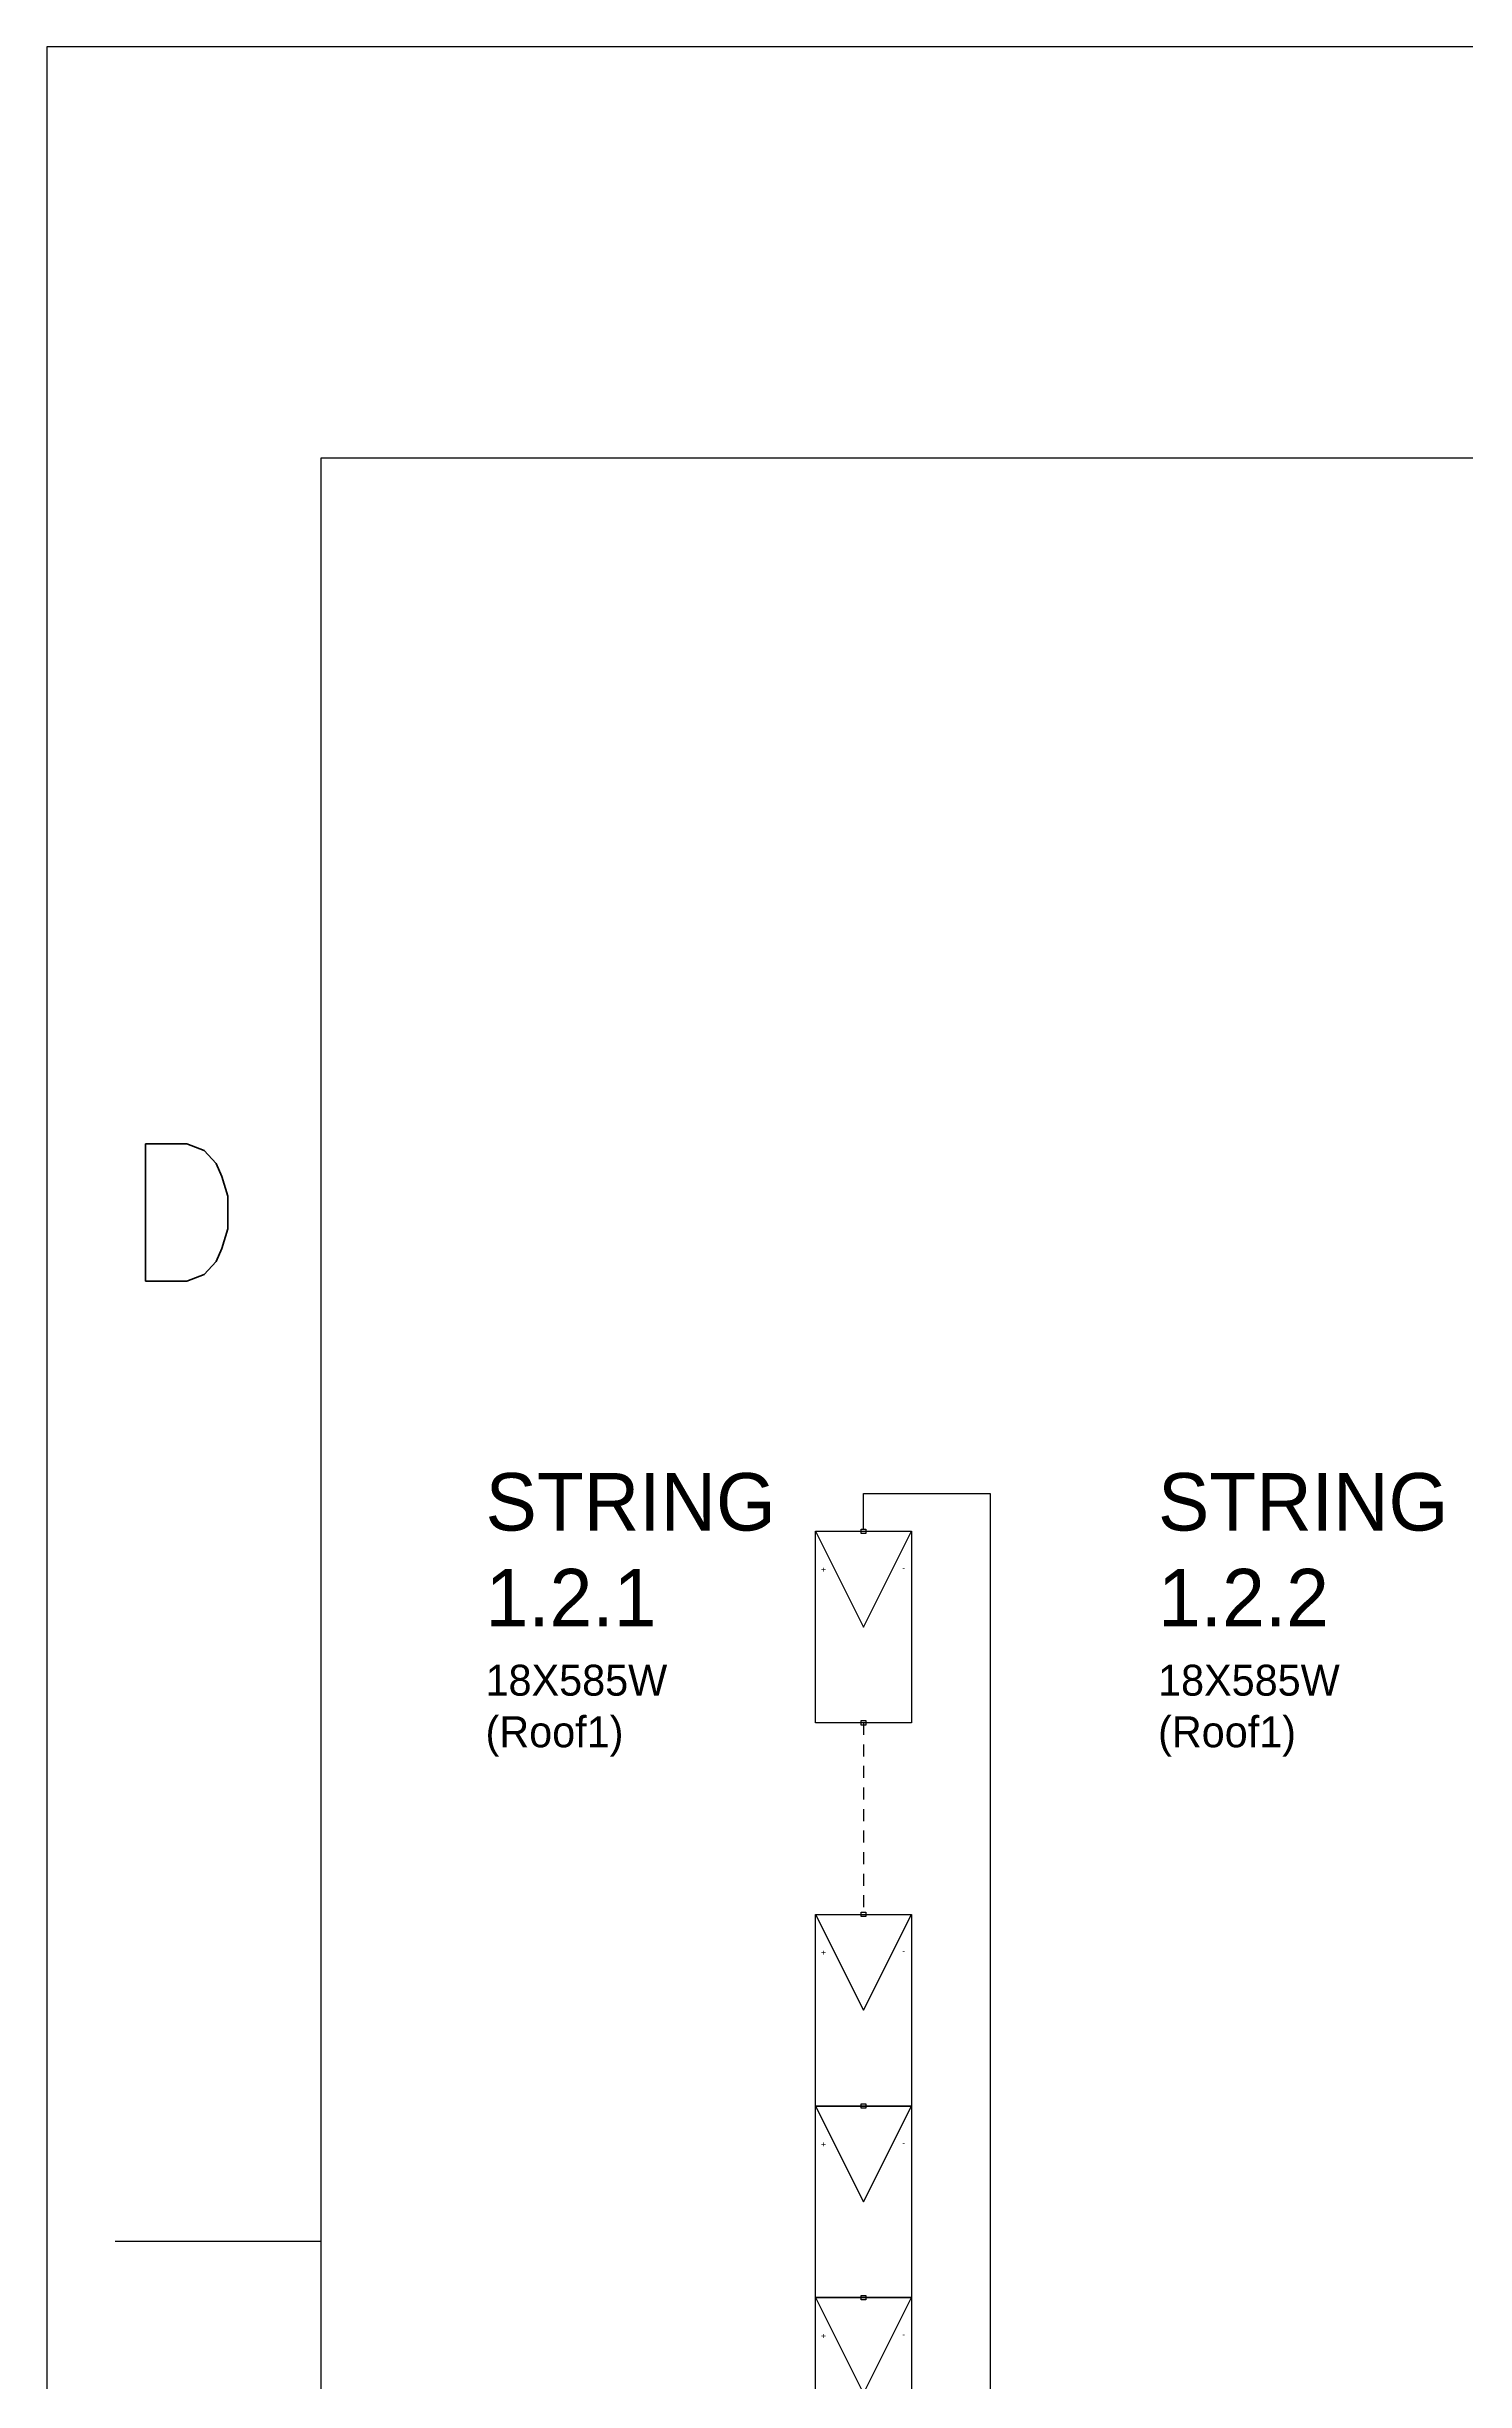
# Model space of a CAD drawing. Header units: inches. Extents: x 4 to 127, y -3 to 89.
# Drawn here: x 6.5 to 21.31, y 64.26 to 88.63 of the extents above; entities that cross this region are included whole.
import ezdxf
from ezdxf.enums import TextEntityAlignment as Align

# ---------------------------------------------------------------- set-up
doc = ezdxf.new("R2010")
doc.units = ezdxf.units.IN
doc.header["$MEASUREMENT"] = 0
doc.linetypes.add('HIDDEN2', pattern=[0.1875, 0.125, -0.0625])
for name, color, linetype in [('GRY_20AWG', 9, 'Continuous'), ('SYMS', 7, 'Continuous'), ('Title Block', 7, 'Continuous'), ('Viewport', 7, 'Continuous'), ('WHT_12AWG', 7, 'Continuous')]:
    doc.layers.add(name, color=color, linetype=linetype)
doc.styles.add('Roman', font='romans')
doc.styles.add('WD', font='romans.shx')

# ---------------------------------------------------------------- blocks, each defined once
blk = doc.blocks.new('ANSI_border_C')
at = {"layer": 'Title Block'}
for p, q in [((0, 16), (0, 0)), ((21, 16), (0, 16)), ((0.5, 15.25), (0.5, 0.75)), ((20.5, 15.25), (0.5, 15.25)), ((0.125, 12), (0.5, 12))]:
    blk.add_line(p, q, dxfattribs=at)
at = {"layer": 'Title Block', "style": 'Roman'}
blk.add_text('D', height=0.25, dxfattribs=at).set_placement((0.25, 13.875), align=Align.MIDDLE_CENTER)
blk = doc.blocks.new('JIC_border_C')
at = {"xscale": 5.726708801404052, "yscale": 5.726708801404052, "zscale": 5.726708801404052}
blk.add_blockref('ANSI_border_C', (6.5, -3), dxfattribs=at)
blk = doc.blocks.new('HT0_01')
for p, q in [((-0.0625, 0.0625), (0.0625, 0.0625)), ((-0.0625, -0.0625), (-0.0625, 0.0625)), ((0.0625, 0.0625), (0.0625, -0.0625)), ((0.0625, -0.0625), (-0.0625, -0.0625))]:
    blk.add_line(p, q)
at = {"style": 'WD', "flags": 1}
for tag, p in [('X4TERM01', (-0.0625, 0)), ('X2TERM01', (0, 0.0625)), ('X1TERM01', (0.0625, 0)), ('X8TERM01', (0, -0.0625))]:
    blk.add_attdef(tag, p, '', height=0.01, dxfattribs=at)
blk = doc.blocks.new('PVM')
at = {"color": 5}
for p, q in [((2, 1), (1, 0.5)), ((1, 0.5), (2, 0))]:
    blk.add_line(p, q, dxfattribs=at)
blk.add_lwpolyline([(0, 1), (2, 1), (2, 0), (0, 0)], close=True, dxfattribs=at)
at = {"layer": 'SYMS', "color": 5, "xscale": 0.3699338068975089, "yscale": 0.3699338068975089, "zscale": 0.3699338068975089}
for p in [(0, 0.5), (2, 0.5)]:
    blk.add_blockref('HT0_01', p, dxfattribs=at)
at = {"color": 5, "char_height": 0.065, "attachment_point": 1}
for s, insert, rotation in [('+', (1.625, 0.883), 180), ('-', (1.57, 0.067), 90)]:
    blk.add_mtext_dynamic_manual_height_columns(s, width=0.09892, gutter_width=0.325, heights=[0], dxfattribs=dict(at, insert=insert, rotation=rotation))

msp = doc.modelspace()

# ---------------------------------------------------------------- linework, layer by layer
at = {"color": 240, "linetype": 'HIDDEN2', "true_color": 0xed1f24}
msp.add_line((15.03, 71.131), (15.03, 69.131), dxfattribs=at)
at = {"layer": 'GRY_20AWG', "color": 240, "true_color": 0xed1f24}
for p, q in [((15.03, 73.155), (15.03, 73.525)), ((15.03, 73.525), (16.354, 73.525))]:
    msp.add_line(p, q, dxfattribs=at)
at = {"layer": 'WHT_12AWG', "color": 240, "true_color": 0xed1f24}
msp.add_line((16.354, 73.525), (16.354, 25.727), dxfattribs=at)

# ---------------------------------------------------------------- block references
at = {"layer": 'SYMS', "rotation": 90}
for p in [(15.53, 71.131), (15.53, 67.131), (15.53, 65.131), (15.53, 63.131)]:
    msp.add_blockref('PVM', p, dxfattribs=at)
at = {"layer": 'Viewport'}
msp.add_blockref('JIC_border_C', (0, 0), dxfattribs=at)

# ---------------------------------------------------------------- texts
at = {"char_height": 0.6, "attachment_point": 1}
for s, insert in [('{\\C240;\\c2367469;STRING 1.2.1^J\\H0.53846x;\\C256;\\c0;18X585W^J(Roof1)}', (11.083, 73.738)), ('{\\C240;\\c2367469;STRING 1.2.2^J\\H0.53846x;\\C256;\\c0;18X585W^J(Roof1)}', (18.106, 73.738))]:
    msp.add_mtext_dynamic_manual_height_columns(s, width=1.91071, gutter_width=0.325, heights=[0], dxfattribs=dict(at, insert=insert))

doc.saveas('drawing.dxf')
